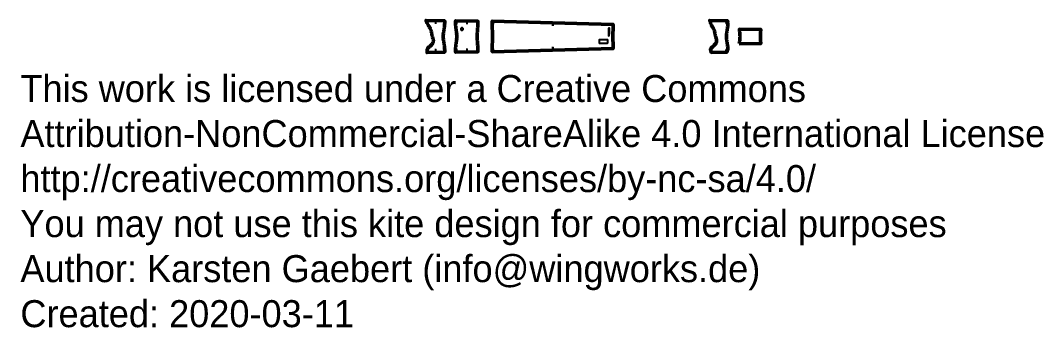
# Model space of a CAD drawing. Header units: millimetres. Extents: x -6563 to 7569, y -5370 to 3454.
# Drawn here: x 1 to 7569, y -5370 to -3096 of the extents above; entities that cross this region are included whole.
import ezdxf

# ---------------------------------------------------------------- set-up
doc = ezdxf.new("R2010")
doc.units = ezdxf.units.MM
doc.layers.add('CUT', color=6, linetype='Continuous', lineweight=50)
doc.layers.add('PEN', color=5, linetype='Continuous')
doc.layers.add('TEXT', color=3, linetype='Continuous')

msp = doc.modelspace()

# ---------------------------------------------------------------- linework, layer by layer
at = {"layer": 'CUT'}
for points in [[(3009.4, -3315.3), (3009.6, -3309.2), (3013.1, -3302.9), (3019.2, -3297), (3025.3, -3291.3), (3031.9, -3285.6), (3037.8, -3280), (3043, -3274.5), (3047.5, -3269), (3050.9, -3263.7), (3053.2, -3258.4), (3054.9, -3253.1), (3055.4, -3247.9), (3055.3, -3242.6), (3054.5, -3237.3), (3053.2, -3231.9), (3051.5, -3226.5), (3049.8, -3220.9), (3048.1, -3215.4), (3046.5, -3209.8), (3045.1, -3204.2), (3044, -3198.5), (3043.1, -3192.9), (3042.4, -3187.4), (3041.1, -3181.9), (3040.1, -3176.4), (3038.4, -3171), (3036.4, -3165.5), (3034.2, -3160.1), (3031.3, -3154.6), (3028.2, -3149), (3024.9, -3143.5), (3021.1, -3137.8), (3017.7, -3132.1), (3014.7, -3126.4), (3012.1, -3120.7), (3009.6, -3115), (3001.2, -3096), (3139.6, -3098.9), (3139, -3117), (3138.8, -3122.5), (3138.5, -3128.1), (3138, -3133.8), (3137.4, -3139.3), (3136.7, -3144.9), (3135.9, -3150.5), (3135, -3156), (3134.1, -3161.4), (3133.2, -3166.9), (3132.3, -3172.3), (3131.5, -3177.7), (3130.7, -3183.1), (3129.9, -3188.4), (3129.3, -3193.7), (3128.8, -3199), (3128.5, -3204.3), (3128.2, -3209.5), (3128.2, -3214.8), (3128.2, -3220.1), (3128.5, -3225.3), (3128.8, -3230.6), (3129.3, -3235.9), (3129.9, -3241.2), (3130.7, -3246.5), (3131.5, -3251.9), (3132.3, -3257.3), (3133.2, -3262.7), (3134.1, -3268.2), (3135, -3273.6), (3135.9, -3279.1), (3136.7, -3284.7), (3137.4, -3290.3), (3138, -3295.8), (3138.5, -3301.5), (3138.8, -3307.1), (3139, -3312.6), (3139.6, -3330.7), (3008.8, -3333.4), (3009.4, -3315.3)], [(3219.5, -3313.1), (3219.5, -3307.5), (3219.6, -3301.9), (3219.9, -3296.3), (3220.3, -3290.6), (3220.9, -3285), (3221.5, -3279.5), (3222.2, -3273.9), (3223, -3268.4), (3223.8, -3262.9), (3224.6, -3257.4), (3225.4, -3252), (3226.1, -3246.6), (3226.8, -3241.3), (3227.3, -3235.9), (3227.8, -3230.6), (3228.1, -3225.3), (3228.3, -3220.1), (3228.4, -3214.8), (3228.3, -3209.5), (3228.1, -3204.3), (3227.8, -3199), (3227.3, -3193.7), (3226.8, -3188.3), (3226.1, -3183), (3225.4, -3177.6), (3224.6, -3172.2), (3223.8, -3166.7), (3223, -3161.2), (3222.2, -3155.7), (3221.5, -3150.1), (3220.9, -3144.6), (3220.3, -3139), (3219.9, -3133.3), (3219.6, -3127.7), (3219.5, -3122.1), (3219.5, -3116.5), (3219.7, -3098.4), (3384.9, -3101.7), (3384.5, -3119.8), (3384.3, -3125.1), (3384.1, -3130.4), (3383.9, -3135.8), (3383.6, -3141.1), (3383.3, -3146.5), (3383, -3151.8), (3382.6, -3157.1), (3382.2, -3162.4), (3381.8, -3167.7), (3381.4, -3173), (3381.1, -3178.2), (3380.7, -3183.5), (3380.4, -3188.7), (3380.2, -3193.9), (3380, -3199.2), (3379.8, -3204.4), (3379.7, -3209.6), (3379.7, -3214.8), (3379.7, -3220), (3379.8, -3225.2), (3380, -3230.4), (3380.2, -3235.7), (3380.4, -3240.9), (3380.7, -3246.1), (3381.1, -3251.4), (3381.4, -3256.6), (3381.8, -3261.9), (3382.2, -3267.2), (3382.6, -3272.5), (3383, -3277.8), (3383.3, -3283.1), (3383.6, -3288.5), (3383.9, -3293.8), (3384.1, -3299.2), (3384.3, -3304.5), (3384.5, -3309.8), (3384.9, -3327.9), (3219.7, -3331.2), (3219.5, -3313.1)], [(3490.8, -3310.2), (3490.7, -3304.9), (3490.6, -3299.5), (3490.6, -3294.2), (3490.7, -3288.8), (3490.8, -3283.4), (3491, -3278.1), (3491.2, -3272.8), (3491.4, -3267.4), (3491.7, -3262.1), (3491.9, -3256.8), (3492.2, -3251.5), (3492.4, -3246.3), (3492.6, -3241), (3492.8, -3235.7), (3493, -3230.5), (3493.1, -3225.3), (3493.1, -3220), (3493.2, -3214.8), (3493.1, -3209.6), (3493.1, -3204.3), (3493, -3199.1), (3492.8, -3193.9), (3492.6, -3188.6), (3492.4, -3183.3), (3492.2, -3178.1), (3491.9, -3172.8), (3491.7, -3167.5), (3491.4, -3162.2), (3491.2, -3156.8), (3491, -3151.5), (3490.8, -3146.2), (3490.7, -3140.8), (3490.6, -3135.4), (3490.6, -3130.1), (3490.7, -3124.7), (3490.8, -3119.4), (3491.1, -3101.3), (4385.4, -3124.8), (4384.9, -3142.8), (4384.8, -3146.8), (4384.7, -3150.8), (4384.7, -3154.8), (4384.6, -3158.8), (4384.5, -3162.8), (4384.4, -3166.8), (4384.4, -3170.8), (4384.3, -3174.8), (4384.2, -3178.8), (4384.2, -3182.8), (4384.1, -3186.8), (4384.1, -3190.8), (4384.1, -3194.8), (4384, -3198.8), (4384, -3202.8), (4384, -3206.8), (4384, -3210.8), (4384, -3214.8), (4384, -3218.8), (4384, -3222.8), (4384, -3226.8), (4384, -3230.8), (4384.1, -3234.8), (4384.1, -3238.8), (4384.1, -3242.8), (4384.2, -3246.8), (4384.2, -3250.8), (4384.3, -3254.8), (4384.4, -3258.8), (4384.4, -3262.8), (4384.5, -3266.8), (4384.6, -3270.8), (4384.7, -3274.8), (4384.7, -3278.8), (4384.8, -3282.8), (4384.9, -3286.8), (4385.4, -3304.8), (3491.1, -3328.3), (3490.8, -3310.2)]]:
    msp.add_lwpolyline(points, dxfattribs=at)
for points in [[(5105, -3315.3), (5105.2, -3309.2), (5108.6, -3302.9), (5114.7, -3297), (5120.8, -3291.3), (5127.4, -3285.6), (5133.4, -3280), (5138.5, -3274.5), (5143, -3269), (5146.4, -3263.7), (5148.8, -3258.4), (5150.4, -3253.1), (5150.9, -3247.9), (5150.8, -3242.6), (5150, -3237.3), (5148.8, -3231.9), (5147, -3226.5), (5145.3, -3220.9), (5143.6, -3215.4), (5142, -3209.8), (5140.7, -3204.2), (5139.5, -3198.5), (5138.6, -3192.9), (5137.9, -3187.4), (5136.7, -3181.9), (5135.6, -3176.4), (5133.9, -3171), (5132, -3165.5), (5129.7, -3160.1), (5126.8, -3154.6), (5123.7, -3149), (5120.4, -3143.5), (5116.6, -3137.8), (5113.2, -3132.1), (5110.2, -3126.4), (5107.6, -3120.7), (5105.1, -3115), (5107, -3114.2), (5098.7, -3096.1), (5233.1, -3098.9), (5227.5, -3116.7), (5234.5, -3117), (5234.3, -3122.5), (5234, -3128.1), (5233.5, -3133.8), (5232.9, -3139.3), (5232.2, -3144.9), (5231.4, -3150.5), (5230.5, -3156), (5229.6, -3161.4), (5228.7, -3166.9), (5227.8, -3172.3), (5227, -3177.7), (5226.2, -3183.1), (5225.4, -3188.4), (5224.8, -3193.7), (5224.3, -3199), (5224, -3204.3), (5223.7, -3209.5), (5223.7, -3214.8), (5223.7, -3220.1), (5224, -3225.3), (5224.3, -3230.6), (5224.8, -3235.9), (5225.4, -3241.2), (5226.2, -3246.5), (5227, -3251.9), (5227.8, -3257.3), (5228.7, -3262.7), (5229.6, -3268.2), (5230.5, -3273.6), (5231.4, -3279.1), (5232.2, -3284.7), (5232.9, -3290.3), (5233.5, -3295.8), (5234, -3301.5), (5234.3, -3307.1), (5234.5, -3312.6), (5227.5, -3312.9), (5228.1, -3330.8), (5111.4, -3333.3), (5107, -3315.4), (5105, -3315.3)], [(5318.5, -3268.4), (5319.3, -3262.9), (5320.1, -3257.4), (5320.9, -3252), (5321.6, -3246.6), (5322.3, -3241.3), (5322.8, -3235.9), (5323.3, -3230.6), (5323.6, -3225.3), (5323.8, -3220.1), (5323.9, -3214.8), (5323.8, -3209.5), (5323.6, -3204.3), (5323.3, -3199), (5322.8, -3193.7), (5322.3, -3188.3), (5321.6, -3183), (5320.9, -3177.6), (5320.1, -3172.2), (5319.3, -3166.7), (5318.5, -3161.2), (5477.7, -3162.4), (5477.3, -3167.7), (5477, -3173), (5476.6, -3178.2), (5476.3, -3183.5), (5476, -3188.7), (5475.7, -3193.9), (5475.5, -3199.2), (5475.3, -3204.4), (5475.2, -3209.6), (5475.2, -3214.8), (5475.2, -3220), (5475.3, -3225.2), (5475.5, -3230.4), (5475.7, -3235.7), (5476, -3240.9), (5476.3, -3246.1), (5476.6, -3251.4), (5477, -3256.6), (5477.3, -3261.9), (5477.7, -3267.2), (5318.5, -3268.4)]]:
    msp.add_lwpolyline(points, close=True, dxfattribs=at)
at = {"layer": 'PEN'}
for p, q in [((3016.4, -3114.2), (3006.4, -3114.2)), ((3011.4, -3109.2), (3011.4, -3119.2)), ((3076.7, -3115.5), (3066.7, -3115.5)), ((3071.7, -3110.5), (3071.7, -3120.5)), ((3137, -3116.7), (3127, -3116.7)), ((3132, -3111.7), (3132, -3121.7)), ((3231.5, -3116.5), (3221.5, -3116.5)), ((3226.5, -3111.5), (3226.5, -3121.5)), ((3307, -3118.1), (3297, -3118.1)), ((3302, -3113.1), (3302, -3123.1)), ((3382.5, -3119.6), (3372.5, -3119.6)), ((3377.5, -3114.6), (3377.5, -3124.6)), ((3502.8, -3119.5), (3492.8, -3119.5)), ((3497.8, -3114.5), (3497.8, -3124.5)), ((3942.9, -3131.1), (3932.9, -3131.1)), ((3937.9, -3126.1), (3937.9, -3136.1)), ((4382.9, -3142.6), (4372.9, -3142.6)), ((4377.9, -3137.6), (4377.9, -3147.6)), ((3016.4, -3315.4), (3006.4, -3315.4)), ((3011.4, -3310.4), (3011.4, -3320.4)), ((3076.7, -3314.1), (3066.7, -3314.1)), ((3071.7, -3309.1), (3071.7, -3319.1)), ((3137, -3312.9), (3127, -3312.9)), ((3132, -3307.9), (3132, -3317.9)), ((3231.5, -3313.1), (3221.5, -3313.1)), ((3226.5, -3308.1), (3226.5, -3318.1)), ((3307, -3311.5), (3297, -3311.5)), ((3302, -3306.5), (3302, -3316.5)), ((3382.5, -3310), (3372.5, -3310)), ((3377.5, -3305), (3377.5, -3315)), ((3502.8, -3310.1), (3492.8, -3310.1)), ((3497.8, -3305.1), (3497.8, -3315.1)), ((3942.9, -3298.5), (3932.9, -3298.5)), ((3937.9, -3293.5), (3937.9, -3303.5)), ((4382.9, -3287), (4372.9, -3287)), ((4377.9, -3282), (4377.9, -3292))]:
    msp.add_line(p, q, dxfattribs=at)
for points in [[(3266.5, -3150.8), (3265.6, -3150.8), (3264.7, -3151), (3263.8, -3151.2), (3262.9, -3151.6), (3262, -3152), (3261.3, -3152.5), (3260.5, -3153.1), (3259.9, -3153.8), (3259.3, -3154.5), (3258.7, -3155.3), (3258.3, -3156.1), (3258, -3157), (3257.7, -3157.9), (3257.6, -3158.9), (3257.5, -3159.8), (3257.6, -3160.7), (3257.7, -3161.7), (3258, -3162.6), (3258.3, -3163.5), (3258.7, -3164.3), (3259.3, -3165.1), (3259.9, -3165.8), (3260.5, -3166.5), (3261.3, -3167.1), (3262, -3167.6), (3262.9, -3168), (3263.8, -3168.4), (3264.7, -3168.6), (3265.6, -3168.8), (3266.5, -3168.8), (3267.5, -3168.8), (3268.4, -3168.6), (3269.3, -3168.4), (3270.2, -3168), (3271, -3167.6), (3271.8, -3167.1), (3272.6, -3166.5), (3273.2, -3165.8), (3273.8, -3165.1), (3274.3, -3164.3), (3274.8, -3163.5), (3275.1, -3162.6), (3275.3, -3161.7), (3275.5, -3160.7), (3275.5, -3159.8), (3275.5, -3158.9), (3275.3, -3157.9), (3275.1, -3157), (3274.8, -3156.1), (3274.3, -3155.3), (3273.8, -3154.5), (3273.2, -3153.8), (3272.6, -3153.1), (3271.8, -3152.5), (3271, -3152), (3270.2, -3151.6), (3269.3, -3151.2), (3268.4, -3151), (3267.5, -3150.8)], [(4357, -3209.8), (4351, -3209.8), (4357, -3206.8), (4351.1, -3203.8), (4357.1, -3200.8), (4351.2, -3197.8), (4357.2, -3194.8), (4351.2, -3191.8), (4357.3, -3188.8), (4351.3, -3185.8), (4357.4, -3182.8), (4351.4, -3179.8), (4357.4, -3176.8), (4351.5, -3173.8), (4357.5, -3170.8), (4351.6, -3167.8), (4357.6, -3164.8), (4351.6, -3161.8), (4357.7, -3158.8), (4351.7, -3155.8), (4357.7, -3152.8), (4351.7, -3152.8)]]:
    msp.add_lwpolyline(points, dxfattribs=at)
msp.add_lwpolyline([(4342.9, -3263.4), (4344.9, -3261.4), (4344.9, -3240.4), (4342.9, -3238.4), (4283.1, -3238.4), (4281.1, -3240.4), (4281.1, -3261.4), (4283.1, -3263.4)], close=True, dxfattribs=at)

# ---------------------------------------------------------------- texts
at = {"layer": 'TEXT', "insert": (0, -3500), "char_height": 200, "attachment_point": 1}
msp.add_mtext('This work is licensed under a Creative Commons \\PAttribution-NonCommercial-ShareAlike 4.0 International License\\Phttp://creativecommons.org/licenses/by-nc-sa/4.0/\\PYou may not use this kite design for commercial purposes\\PAuthor: Karsten Gaebert (info@wingworks.de)\\PCreated: 2020-03-11', dxfattribs=at)

doc.saveas('drawing.dxf')
